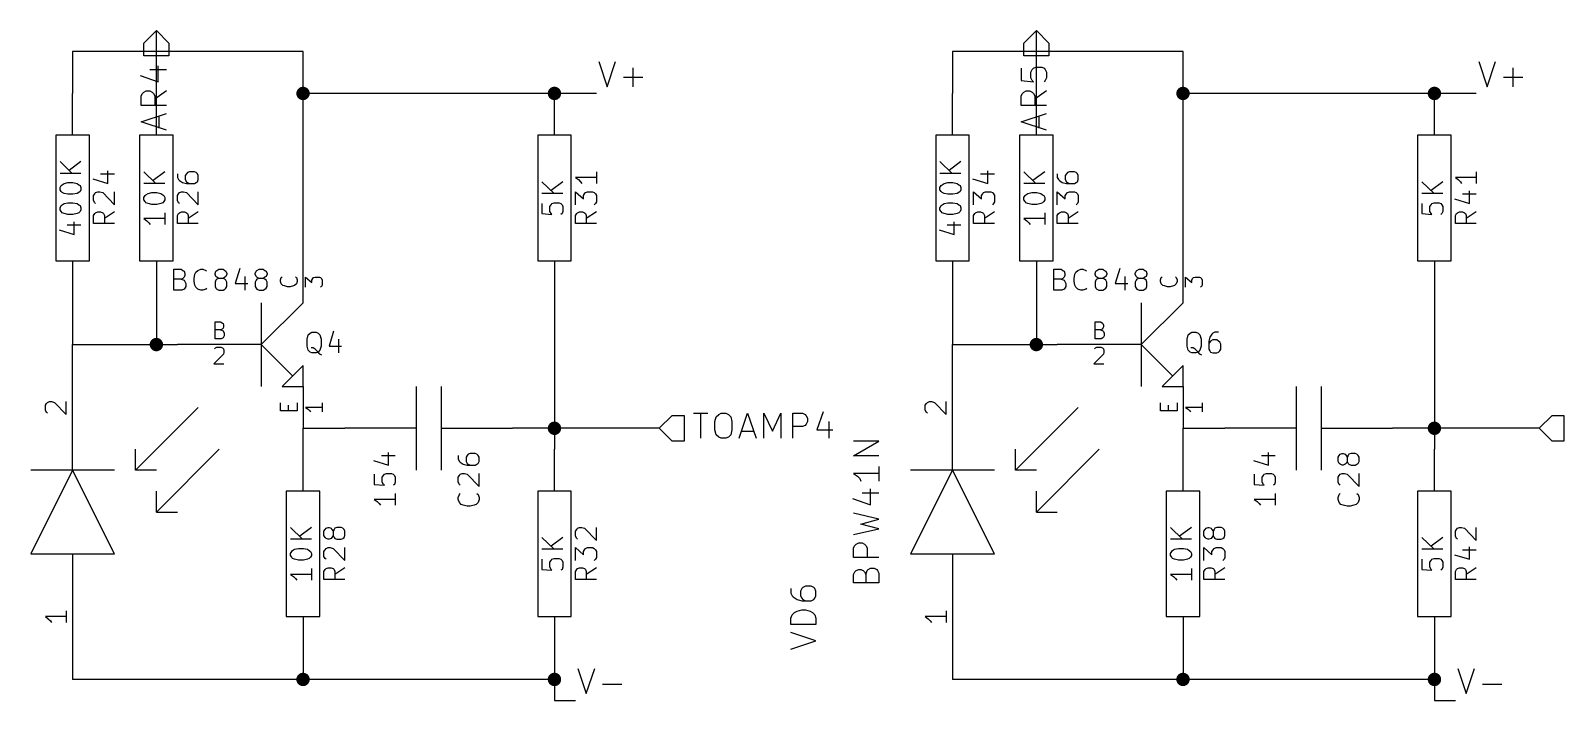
# Model space of a CAD drawing. Extents: x 4000 to 113000, y 4000 to 78670.
# Drawn here: x 29500 to 66100, y 37670 to 53670 of the extents above; entities that cross this region are included whole.
import ezdxf

# ---------------------------------------------------------------- set-up
doc = ezdxf.new("R2010")
doc.units = 0
doc.layers.add('BLACK', color=1, linetype='CONTINUOUS')

msp = doc.modelspace()

# ---------------------------------------------------------------- linework, layer by layer
at = {"layer": 'BLACK'}
for p, q in [((32200, 53370), (32500, 53670)), ((32500, 52170), (32500, 53670)), ((32500, 53670), (32800, 53370)), ((53200, 53370), (53500, 53670)), ((53500, 52170), (53500, 53670)), ((53500, 53670), (53800, 53370)), ((36000, 53170), (30500, 53170)), ((30500, 53170), (30500, 52170)), ((32200, 53070), (32200, 53370)), ((32800, 53070), (32200, 53070)), ((32800, 53370), (32800, 53070)), ((36000, 48170), (36000, 53170)), ((57000, 53170), (51500, 53170)), ((51500, 53170), (51500, 52170)), ((53200, 53070), (53200, 53370)), ((53800, 53070), (53200, 53070)), ((53800, 53370), (53800, 53070)), ((57000, 48170), (57000, 53170)), ((32340, 52740), (32740, 52740)), ((32540, 52450), (32540, 52830)), ((43060, 52930), (43260, 52330)), ((43260, 52330), (43460, 52930)), ((43880, 52330), (43880, 52780)), ((53140, 52770), (53140, 52480)), ((53370, 52680), (53400, 52740)), ((53400, 52740), (53430, 52770)), ((53430, 52770), (53490, 52800)), ((53490, 52800), (53630, 52800)), ((53630, 52800), (53690, 52770)), ((53690, 52770), (53710, 52740)), ((53710, 52740), (53740, 52680)), ((64060, 52930), (64260, 52330)), ((64260, 52330), (64460, 52930)), ((64880, 52330), (64880, 52780)), ((32110, 52600), (32540, 52450)), ((43650, 52560), (44110, 52560)), ((53140, 52480), (53430, 52450)), ((53370, 52540), (53370, 52680)), ((53400, 52480), (53370, 52540)), ((53430, 52450), (53400, 52480)), ((53710, 52480), (53690, 52450)), ((53740, 52540), (53710, 52480)), ((53740, 52680), (53740, 52540)), ((64650, 52560), (65110, 52560)), ((30500, 51170), (30500, 52170)), ((32140, 52110), (32170, 52170)), ((32140, 51880), (32140, 52110)), ((32170, 52170), (32200, 52200)), ((32200, 52200), (32260, 52230)), ((32260, 52230), (32340, 52230)), ((32340, 52230), (32400, 52200)), ((32400, 52200), (32430, 52170)), ((32430, 52170), (32460, 52110)), ((32740, 52230), (32460, 52030)), ((32460, 52110), (32460, 51880)), ((32500, 51170), (32500, 52170)), ((43000, 52170), (36000, 52170)), ((42000, 51170), (42000, 52170)), ((51500, 51170), (51500, 52170)), ((53140, 52110), (53170, 52170)), ((53140, 51880), (53140, 52110)), ((53170, 52170), (53200, 52200)), ((53200, 52200), (53260, 52230)), ((53260, 52230), (53340, 52230)), ((53340, 52230), (53400, 52200)), ((53400, 52200), (53430, 52170)), ((53430, 52170), (53460, 52110)), ((53740, 52230), (53460, 52030)), ((53460, 52110), (53460, 51880)), ((53500, 51170), (53500, 52170)), ((64000, 52170), (57000, 52170)), ((63000, 51170), (63000, 52170)), ((32740, 51880), (32140, 51880)), ((32140, 51490), (32740, 51690)), ((32570, 51340), (32570, 51630)), ((53740, 51880), (53140, 51880)), ((53140, 51490), (53740, 51690)), ((53570, 51340), (53570, 51630)), ((32740, 51290), (32140, 51490)), ((53740, 51290), (53140, 51490)), ((30100, 51170), (30100, 48170)), ((30900, 51170), (30100, 51170)), ((30900, 48170), (30900, 51170)), ((32100, 51170), (32100, 48170)), ((32900, 51170), (32100, 51170)), ((32900, 48170), (32900, 51170)), ((41600, 51170), (41600, 48170)), ((42400, 51170), (41600, 51170)), ((42400, 48170), (42400, 51170)), ((51100, 51170), (51100, 48170)), ((51900, 51170), (51100, 51170)), ((51900, 48170), (51900, 51170)), ((53100, 51170), (53100, 48170)), ((53900, 51170), (53100, 51170)), ((53900, 48170), (53900, 51170)), ((62600, 51170), (62600, 48170)), ((63400, 51170), (62600, 51170)), ((63400, 48170), (63400, 51170)), ((30200, 50540), (30490, 50260)), ((30700, 50540), (30420, 50330)), ((51200, 50540), (51490, 50260)), ((51700, 50540), (51420, 50330)), ((30700, 50260), (30200, 50260)), ((31170, 50250), (31500, 50250)), ((31340, 50020), (31340, 50320)), ((32200, 50300), (32490, 50020)), ((32700, 50300), (32420, 50090)), ((33000, 50250), (33000, 50160)), ((33000, 50160), (33030, 50110)), ((33220, 50250), (33190, 50210)), ((33190, 50210), (33190, 50110)), ((33240, 50280), (33220, 50250)), ((33290, 50300), (33240, 50280)), ((33410, 50300), (33290, 50300)), ((33450, 50280), (33410, 50300)), ((33480, 50250), (33450, 50280)), ((33500, 50210), (33480, 50250)), ((33500, 50110), (33500, 50210)), ((43000, 50160), (42500, 50160)), ((42500, 50160), (42570, 50110)), ((43000, 50300), (43000, 50020)), ((51700, 50260), (51200, 50260)), ((52170, 50250), (52500, 50250)), ((52340, 50020), (52340, 50320)), ((53200, 50300), (53490, 50020)), ((53700, 50300), (53420, 50090)), ((54000, 50250), (54000, 50160)), ((54000, 50160), (54030, 50110)), ((54220, 50250), (54190, 50210)), ((54190, 50210), (54190, 50110)), ((54240, 50280), (54220, 50250)), ((54290, 50300), (54240, 50280)), ((54410, 50300), (54290, 50300)), ((54450, 50280), (54410, 50300)), ((54480, 50250), (54450, 50280)), ((54500, 50210), (54480, 50250)), ((54500, 50110), (54500, 50210)), ((64000, 50160), (63500, 50160)), ((63500, 50160), (63570, 50110)), ((64000, 50300), (64000, 50020)), ((30200, 49920), (30230, 49970)), ((30200, 49870), (30200, 49920)), ((30230, 49830), (30200, 49870)), ((30230, 49970), (30250, 49990)), ((30250, 49800), (30230, 49830)), ((30250, 49990), (30300, 50020)), ((30300, 49780), (30250, 49800)), ((30300, 50020), (30390, 50040)), ((30390, 49760), (30300, 49780)), ((30390, 50040), (30510, 50040)), ((30510, 50040), (30610, 50020)), ((30610, 49780), (30510, 49760)), ((30610, 50020), (30650, 49990)), ((30650, 49800), (30610, 49780)), ((30650, 49990), (30680, 49970)), ((30680, 49830), (30650, 49800)), ((30680, 49970), (30700, 49920)), ((30700, 49870), (30680, 49830)), ((30700, 49920), (30700, 49870)), ((30980, 50130), (31340, 50020)), ((31030, 49770), (31050, 49800)), ((31050, 49800), (31100, 49820)), ((31100, 49820), (31150, 49820)), ((31150, 49820), (31220, 49800)), ((31220, 49800), (31500, 49510)), ((31500, 49510), (31500, 49820)), ((32700, 50020), (32200, 50020)), ((32250, 49750), (32300, 49780)), ((32300, 49780), (32390, 49800)), ((32390, 49800), (32510, 49800)), ((32510, 49800), (32610, 49780)), ((32610, 49780), (32650, 49750)), ((33030, 50110), (33050, 50090)), ((33030, 49770), (33050, 49800)), ((33050, 50090), (33120, 50040)), ((33050, 49800), (33100, 49820)), ((33100, 49820), (33150, 49820)), ((33120, 50040), (33220, 50020)), ((33150, 49820), (33220, 49800)), ((33190, 50110), (33220, 50060)), ((33220, 50060), (33240, 50040)), ((33220, 50020), (33410, 50020)), ((33220, 49800), (33500, 49510)), ((33240, 50040), (33290, 50020)), ((33410, 50020), (33450, 50040)), ((33450, 50040), (33480, 50060)), ((33480, 50060), (33500, 50110)), ((33500, 49510), (33500, 49820)), ((41700, 50060), (41990, 49780)), ((42200, 49780), (41700, 49780)), ((42200, 50060), (41920, 49850)), ((42500, 49510), (42500, 49820)), ((42500, 49820), (42690, 49650)), ((42570, 50110), (42620, 50060)), ((42620, 50060), (42650, 50020)), ((42720, 49770), (42740, 49800)), ((42740, 49800), (42790, 49820)), ((42790, 49820), (42910, 49820)), ((42910, 49820), (42950, 49800)), ((42950, 49800), (42980, 49770)), ((51200, 49920), (51230, 49970)), ((51200, 49870), (51200, 49920)), ((51230, 49830), (51200, 49870)), ((51230, 49970), (51250, 49990)), ((51250, 49800), (51230, 49830)), ((51250, 49990), (51300, 50020)), ((51300, 49780), (51250, 49800)), ((51300, 50020), (51390, 50040)), ((51390, 49760), (51300, 49780)), ((51390, 50040), (51510, 50040)), ((51510, 50040), (51610, 50020)), ((51610, 49780), (51510, 49760)), ((51610, 50020), (51650, 49990)), ((51650, 49800), (51610, 49780)), ((51650, 49990), (51680, 49970)), ((51680, 49830), (51650, 49800)), ((51680, 49970), (51700, 49920)), ((51700, 49870), (51680, 49830)), ((51700, 49920), (51700, 49870)), ((51980, 50130), (52340, 50020)), ((52000, 49510), (52000, 49820)), ((52000, 49820), (52190, 49650)), ((52220, 49770), (52240, 49800)), ((52240, 49800), (52290, 49820)), ((52290, 49820), (52410, 49820)), ((52410, 49820), (52450, 49800)), ((52450, 49800), (52480, 49770)), ((53700, 50020), (53200, 50020)), ((53250, 49750), (53300, 49780)), ((53300, 49780), (53390, 49800)), ((53390, 49800), (53510, 49800)), ((53510, 49800), (53610, 49780)), ((53610, 49780), (53650, 49750)), ((54000, 49510), (54000, 49820)), ((54000, 49820), (54190, 49650)), ((54030, 50110), (54050, 50090)), ((54050, 50090), (54120, 50040)), ((54120, 50040), (54220, 50020)), ((54190, 50110), (54220, 50060)), ((54220, 50060), (54240, 50040)), ((54220, 50020), (54410, 50020)), ((54220, 49770), (54240, 49800)), ((54240, 50040), (54290, 50020)), ((54240, 49800), (54290, 49820)), ((54290, 49820), (54410, 49820)), ((54410, 50020), (54450, 50040)), ((54410, 49820), (54450, 49800)), ((54450, 50040), (54480, 50060)), ((54450, 49800), (54480, 49770)), ((54480, 50060), (54500, 50110)), ((62700, 50060), (62990, 49780)), ((63200, 49780), (62700, 49780)), ((63200, 50060), (62920, 49850)), ((63570, 50110), (63620, 50060)), ((63620, 50060), (63650, 50020)), ((63840, 49540), (63840, 49840)), ((30200, 49440), (30230, 49490)), ((30200, 49390), (30200, 49440)), ((30230, 49490), (30250, 49510)), ((30250, 49510), (30300, 49540)), ((30300, 49540), (30390, 49560)), ((30510, 49760), (30390, 49760)), ((30390, 49560), (30510, 49560)), ((30510, 49560), (30610, 49540)), ((30610, 49540), (30650, 49510)), ((30650, 49510), (30680, 49490)), ((30680, 49490), (30700, 49440)), ((30700, 49440), (30700, 49390)), ((31000, 49730), (31030, 49770)), ((31000, 49610), (31000, 49730)), ((31030, 49560), (31000, 49610)), ((31050, 49540), (31030, 49560)), ((32200, 49680), (32230, 49730)), ((32200, 49630), (32200, 49680)), ((32230, 49590), (32200, 49630)), ((32230, 49730), (32250, 49750)), ((32250, 49560), (32230, 49590)), ((32300, 49540), (32250, 49560)), ((32390, 49520), (32300, 49540)), ((32510, 49520), (32390, 49520)), ((32610, 49540), (32510, 49520)), ((32650, 49560), (32610, 49540)), ((32650, 49750), (32680, 49730)), ((32680, 49590), (32650, 49560)), ((32680, 49730), (32700, 49680)), ((32700, 49630), (32680, 49590)), ((32700, 49680), (32700, 49630)), ((33000, 49730), (33030, 49770)), ((33000, 49610), (33000, 49730)), ((33030, 49560), (33000, 49610)), ((33050, 49540), (33030, 49560)), ((41700, 49540), (41700, 49300)), ((41890, 49470), (41920, 49510)), ((41890, 49350), (41890, 49470)), ((41920, 49510), (41940, 49540)), ((41940, 49540), (41990, 49560)), ((41990, 49560), (42110, 49560)), ((42110, 49560), (42150, 49540)), ((42150, 49540), (42180, 49510)), ((42180, 49510), (42200, 49470)), ((42200, 49470), (42200, 49350)), ((42690, 49730), (42720, 49770)), ((42690, 49650), (42690, 49730)), ((42980, 49540), (42950, 49510)), ((42980, 49770), (43000, 49730)), ((43000, 49580), (42980, 49540)), ((43000, 49730), (43000, 49580)), ((51200, 49440), (51230, 49490)), ((51200, 49390), (51200, 49440)), ((51230, 49490), (51250, 49510)), ((51250, 49510), (51300, 49540)), ((51300, 49540), (51390, 49560)), ((51510, 49760), (51390, 49760)), ((51390, 49560), (51510, 49560)), ((51510, 49560), (51610, 49540)), ((51610, 49540), (51650, 49510)), ((51650, 49510), (51680, 49490)), ((51680, 49490), (51700, 49440)), ((51700, 49440), (51700, 49390)), ((52190, 49730), (52220, 49770)), ((52190, 49650), (52190, 49730)), ((52480, 49540), (52450, 49510)), ((52480, 49770), (52500, 49730)), ((52500, 49580), (52480, 49540)), ((52500, 49730), (52500, 49580)), ((53200, 49680), (53230, 49730)), ((53200, 49630), (53200, 49680)), ((53230, 49590), (53200, 49630)), ((53230, 49730), (53250, 49750)), ((53250, 49560), (53230, 49590)), ((53300, 49540), (53250, 49560)), ((53390, 49520), (53300, 49540)), ((53510, 49520), (53390, 49520)), ((53610, 49540), (53510, 49520)), ((53650, 49560), (53610, 49540)), ((53650, 49750), (53680, 49730)), ((53680, 49590), (53650, 49560)), ((53680, 49730), (53700, 49680)), ((53700, 49630), (53680, 49590)), ((53700, 49680), (53700, 49630)), ((54190, 49730), (54220, 49770)), ((54190, 49650), (54190, 49730)), ((54480, 49540), (54450, 49510)), ((54480, 49770), (54500, 49730)), ((54500, 49580), (54480, 49540)), ((54500, 49730), (54500, 49580)), ((62700, 49540), (62700, 49300)), ((62890, 49470), (62920, 49510)), ((62890, 49350), (62890, 49470)), ((62920, 49510), (62940, 49540)), ((62940, 49540), (62990, 49560)), ((62990, 49560), (63110, 49560)), ((63110, 49560), (63150, 49540)), ((63150, 49540), (63180, 49510)), ((63180, 49510), (63200, 49470)), ((63200, 49470), (63200, 49350)), ((63480, 49650), (63840, 49540)), ((63670, 49770), (64000, 49770)), ((30230, 49350), (30200, 49390)), ((30250, 49320), (30230, 49350)), ((30300, 49300), (30250, 49320)), ((30390, 49280), (30300, 49300)), ((30510, 49280), (30390, 49280)), ((30610, 49300), (30510, 49280)), ((30540, 48800), (30540, 49100)), ((30650, 49320), (30610, 49300)), ((30680, 49350), (30650, 49320)), ((30700, 49390), (30680, 49350)), ((31000, 49250), (31030, 49300)), ((31000, 49060), (31000, 49250)), ((31500, 49060), (31000, 49060)), ((31030, 49300), (31050, 49320)), ((31050, 49320), (31100, 49340)), ((31100, 49340), (31170, 49340)), ((31170, 49340), (31220, 49320)), ((31220, 49320), (31240, 49300)), ((31240, 49300), (31260, 49250)), ((31500, 49340), (31260, 49180)), ((31260, 49250), (31260, 49060)), ((32700, 49180), (32200, 49180)), ((32200, 49180), (32270, 49130)), ((32270, 49130), (32320, 49080)), ((32320, 49080), (32350, 49040)), ((32700, 49320), (32700, 49040)), ((33000, 49250), (33030, 49300)), ((33000, 49060), (33000, 49250)), ((33500, 49060), (33000, 49060)), ((33030, 49300), (33050, 49320)), ((33050, 49320), (33100, 49340)), ((33100, 49340), (33170, 49340)), ((33170, 49340), (33220, 49320)), ((33220, 49320), (33240, 49300)), ((33240, 49300), (33260, 49250)), ((33500, 49340), (33260, 49180)), ((33260, 49250), (33260, 49060)), ((41700, 49300), (41940, 49280)), ((41920, 49300), (41890, 49350)), ((41940, 49280), (41920, 49300)), ((42180, 49300), (42150, 49280)), ((42200, 49350), (42180, 49300)), ((42500, 49250), (42530, 49300)), ((42500, 49060), (42500, 49250)), ((43000, 49060), (42500, 49060)), ((42530, 49300), (42550, 49320)), ((42550, 49320), (42600, 49340)), ((42600, 49340), (42670, 49340)), ((42670, 49340), (42720, 49320)), ((42720, 49320), (42740, 49300)), ((42740, 49300), (42760, 49250)), ((43000, 49340), (42760, 49180)), ((42760, 49250), (42760, 49060)), ((51230, 49350), (51200, 49390)), ((51250, 49320), (51230, 49350)), ((51300, 49300), (51250, 49320)), ((51390, 49280), (51300, 49300)), ((51510, 49280), (51390, 49280)), ((51610, 49300), (51510, 49280)), ((51540, 48800), (51540, 49100)), ((51650, 49320), (51610, 49300)), ((51680, 49350), (51650, 49320)), ((51700, 49390), (51680, 49350)), ((52000, 49250), (52030, 49300)), ((52000, 49060), (52000, 49250)), ((52500, 49060), (52000, 49060)), ((52030, 49300), (52050, 49320)), ((52050, 49320), (52100, 49340)), ((52100, 49340), (52170, 49340)), ((52170, 49340), (52220, 49320)), ((52220, 49320), (52240, 49300)), ((52240, 49300), (52260, 49250)), ((52500, 49340), (52260, 49180)), ((52260, 49250), (52260, 49060)), ((53700, 49180), (53200, 49180)), ((53200, 49180), (53270, 49130)), ((53270, 49130), (53320, 49080)), ((53320, 49080), (53350, 49040)), ((53700, 49320), (53700, 49040)), ((54000, 49250), (54030, 49300)), ((54000, 49060), (54000, 49250)), ((54500, 49060), (54000, 49060)), ((54030, 49300), (54050, 49320)), ((54050, 49320), (54100, 49340)), ((54100, 49340), (54170, 49340)), ((54170, 49340), (54220, 49320)), ((54220, 49320), (54240, 49300)), ((54240, 49300), (54260, 49250)), ((54500, 49340), (54260, 49180)), ((54260, 49250), (54260, 49060)), ((62700, 49300), (62940, 49280)), ((62920, 49300), (62890, 49350)), ((62940, 49280), (62920, 49300)), ((63180, 49300), (63150, 49280)), ((63200, 49350), (63180, 49300)), ((63500, 49250), (63530, 49300)), ((63500, 49060), (63500, 49250)), ((64000, 49060), (63500, 49060)), ((63530, 49300), (63550, 49320)), ((63550, 49320), (63600, 49340)), ((63600, 49340), (63670, 49340)), ((63670, 49340), (63720, 49320)), ((63720, 49320), (63740, 49300)), ((63740, 49300), (63760, 49250)), ((64000, 49340), (63760, 49180)), ((63760, 49250), (63760, 49060)), ((30180, 48910), (30540, 48800)), ((30370, 49030), (30700, 49030)), ((51180, 48910), (51540, 48800)), ((51370, 49030), (51700, 49030)), ((30100, 48170), (30900, 48170)), ((30500, 48170), (30500, 47170)), ((32100, 48170), (32900, 48170)), ((32500, 48170), (32500, 47170)), ((32920, 47470), (32920, 47970)), ((32920, 47970), (33090, 47970)), ((33090, 47970), (33130, 47940)), ((33490, 47940), (33560, 47970)), ((33560, 47970), (33610, 47970)), ((33610, 47970), (33680, 47940)), ((33940, 47940), (33990, 47970)), ((33990, 47970), (34090, 47970)), ((34090, 47970), (34130, 47940)), ((34490, 47990), (34380, 47630)), ((34900, 47940), (34950, 47970)), ((34950, 47970), (35050, 47970)), ((35050, 47970), (35090, 47940)), ((36000, 47170), (36000, 48170)), ((41600, 48170), (42400, 48170)), ((42000, 48170), (42000, 47170)), ((51100, 48170), (51900, 48170)), ((51500, 48170), (51500, 47170)), ((53100, 48170), (53900, 48170)), ((53500, 48170), (53500, 47170)), ((53920, 47470), (53920, 47970)), ((53920, 47970), (54090, 47970)), ((54090, 47970), (54130, 47940)), ((54490, 47940), (54560, 47970)), ((54560, 47970), (54610, 47970)), ((54610, 47970), (54680, 47940)), ((54940, 47940), (54990, 47970)), ((54990, 47970), (55090, 47970)), ((55090, 47970), (55130, 47940)), ((55490, 47990), (55380, 47630)), ((55900, 47940), (55950, 47970)), ((55950, 47970), (56050, 47970)), ((56050, 47970), (56090, 47940)), ((57000, 47170), (57000, 48170)), ((62600, 48170), (63400, 48170)), ((63000, 48170), (63000, 47170)), ((33090, 47730), (32920, 47730)), ((33130, 47750), (33090, 47730)), ((33090, 47730), (33160, 47710)), ((33130, 47940), (33160, 47920)), ((33160, 47780), (33130, 47750)), ((33160, 47920), (33180, 47870)), ((33180, 47820), (33160, 47780)), ((33160, 47710), (33180, 47680)), ((33180, 47870), (33180, 47820)), ((33180, 47680), (33200, 47630)), ((33200, 47630), (33200, 47560)), ((33400, 47750), (33420, 47850)), ((33400, 47680), (33400, 47750)), ((33420, 47590), (33400, 47680)), ((33420, 47850), (33440, 47900)), ((33440, 47540), (33420, 47590)), ((33440, 47900), (33490, 47940)), ((33680, 47940), (33700, 47920)), ((33900, 47870), (33920, 47920)), ((33900, 47850), (33900, 47870)), ((33920, 47800), (33900, 47850)), ((33920, 47710), (33900, 47660)), ((33900, 47660), (33900, 47560)), ((33920, 47920), (33940, 47940)), ((33940, 47780), (33920, 47800)), ((33940, 47730), (33920, 47710)), ((33990, 47750), (33940, 47780)), ((33990, 47750), (33940, 47730)), ((34090, 47750), (33990, 47750)), ((34130, 47780), (34090, 47750)), ((34130, 47730), (34090, 47750)), ((34130, 47940), (34160, 47920)), ((34160, 47800), (34130, 47780)), ((34160, 47710), (34130, 47730)), ((34160, 47920), (34180, 47870)), ((34180, 47850), (34160, 47800)), ((34180, 47660), (34160, 47710)), ((34180, 47870), (34180, 47850)), ((34180, 47560), (34180, 47660)), ((34380, 47630), (34680, 47630)), ((34610, 47800), (34610, 47470)), ((34860, 47870), (34880, 47920)), ((34860, 47850), (34860, 47870)), ((34880, 47800), (34860, 47850)), ((34880, 47710), (34860, 47660)), ((34860, 47660), (34860, 47560)), ((34880, 47920), (34900, 47940)), ((34900, 47780), (34880, 47800)), ((34900, 47730), (34880, 47710)), ((34950, 47750), (34900, 47780)), ((34950, 47750), (34900, 47730)), ((35050, 47750), (34950, 47750)), ((35090, 47780), (35050, 47750)), ((35090, 47730), (35050, 47750)), ((35090, 47940), (35120, 47920)), ((35120, 47800), (35090, 47780)), ((35120, 47710), (35090, 47730)), ((35120, 47920), (35140, 47870)), ((35140, 47850), (35120, 47800)), ((35140, 47660), (35120, 47710)), ((35140, 47870), (35140, 47850)), ((35140, 47560), (35140, 47660)), ((35460, 47720), (35480, 47770)), ((35460, 47680), (35460, 47720)), ((35480, 47620), (35460, 47680)), ((35480, 47770), (35500, 47790)), ((35520, 47580), (35480, 47620)), ((35560, 47570), (35520, 47580)), ((35800, 47580), (35770, 47570)), ((35840, 47620), (35800, 47580)), ((35820, 47790), (35840, 47770)), ((35840, 47770), (35860, 47720)), ((35860, 47680), (35840, 47620)), ((35860, 47720), (35860, 47680)), ((36060, 47540), (36060, 47780)), ((36060, 47780), (36210, 47650)), ((36210, 47710), (36230, 47750)), ((36210, 47650), (36210, 47710)), ((36230, 47750), (36250, 47770)), ((36250, 47770), (36290, 47780)), ((36290, 47780), (36390, 47780)), ((36390, 47780), (36420, 47770)), ((36420, 47770), (36440, 47750)), ((36440, 47750), (36460, 47710)), ((36460, 47590), (36440, 47560)), ((36460, 47710), (36460, 47590)), ((54090, 47730), (53920, 47730)), ((54130, 47750), (54090, 47730)), ((54090, 47730), (54160, 47710)), ((54130, 47940), (54160, 47920)), ((54160, 47780), (54130, 47750)), ((54160, 47920), (54180, 47870)), ((54180, 47820), (54160, 47780)), ((54160, 47710), (54180, 47680)), ((54180, 47870), (54180, 47820)), ((54180, 47680), (54200, 47630)), ((54200, 47630), (54200, 47560)), ((54400, 47750), (54420, 47850)), ((54400, 47680), (54400, 47750)), ((54420, 47590), (54400, 47680)), ((54420, 47850), (54440, 47900)), ((54440, 47540), (54420, 47590)), ((54440, 47900), (54490, 47940)), ((54680, 47940), (54700, 47920)), ((54900, 47870), (54920, 47920)), ((54900, 47850), (54900, 47870)), ((54920, 47800), (54900, 47850)), ((54920, 47710), (54900, 47660)), ((54900, 47660), (54900, 47560)), ((54920, 47920), (54940, 47940)), ((54940, 47780), (54920, 47800)), ((54940, 47730), (54920, 47710)), ((54990, 47750), (54940, 47780)), ((54990, 47750), (54940, 47730)), ((55090, 47750), (54990, 47750)), ((55130, 47780), (55090, 47750)), ((55130, 47730), (55090, 47750)), ((55130, 47940), (55160, 47920)), ((55160, 47800), (55130, 47780)), ((55160, 47710), (55130, 47730)), ((55160, 47920), (55180, 47870)), ((55180, 47850), (55160, 47800)), ((55180, 47660), (55160, 47710)), ((55180, 47870), (55180, 47850)), ((55180, 47560), (55180, 47660)), ((55380, 47630), (55680, 47630)), ((55610, 47800), (55610, 47470)), ((55860, 47870), (55880, 47920)), ((55860, 47850), (55860, 47870)), ((55880, 47800), (55860, 47850)), ((55880, 47710), (55860, 47660)), ((55860, 47660), (55860, 47560)), ((55880, 47920), (55900, 47940)), ((55900, 47780), (55880, 47800)), ((55900, 47730), (55880, 47710)), ((55950, 47750), (55900, 47780)), ((55950, 47750), (55900, 47730)), ((56050, 47750), (55950, 47750)), ((56090, 47780), (56050, 47750)), ((56090, 47730), (56050, 47750)), ((56090, 47940), (56120, 47920)), ((56120, 47800), (56090, 47780)), ((56120, 47710), (56090, 47730)), ((56120, 47920), (56140, 47870)), ((56140, 47850), (56120, 47800)), ((56140, 47660), (56120, 47710)), ((56140, 47870), (56140, 47850)), ((56140, 47560), (56140, 47660)), ((56460, 47720), (56480, 47770)), ((56460, 47680), (56460, 47720)), ((56480, 47620), (56460, 47680)), ((56480, 47770), (56500, 47790)), ((56520, 47580), (56480, 47620)), ((56560, 47570), (56520, 47580)), ((56800, 47580), (56770, 47570)), ((56840, 47620), (56800, 47580)), ((56820, 47790), (56840, 47770)), ((56840, 47770), (56860, 47720)), ((56860, 47680), (56840, 47620)), ((56860, 47720), (56860, 47680)), ((57060, 47540), (57060, 47780)), ((57060, 47780), (57210, 47650)), ((57210, 47710), (57230, 47750)), ((57210, 47650), (57210, 47710)), ((57230, 47750), (57250, 47770)), ((57250, 47770), (57290, 47780)), ((57290, 47780), (57390, 47780)), ((57390, 47780), (57420, 47770)), ((57420, 47770), (57440, 47750)), ((57440, 47750), (57460, 47710)), ((57460, 47590), (57440, 47560)), ((57460, 47710), (57460, 47590)), ((33110, 47470), (32920, 47470)), ((33160, 47490), (33110, 47470)), ((33180, 47520), (33160, 47490)), ((33200, 47560), (33180, 47520)), ((33490, 47490), (33440, 47540)), ((33560, 47470), (33490, 47490)), ((33610, 47470), (33560, 47470)), ((33680, 47490), (33610, 47470)), ((33700, 47520), (33680, 47490)), ((33900, 47560), (33920, 47520)), ((33920, 47520), (33940, 47490)), ((33940, 47490), (33990, 47470)), ((33990, 47470), (34090, 47470)), ((34090, 47470), (34130, 47490)), ((34130, 47490), (34160, 47520)), ((34160, 47520), (34180, 47560)), ((34860, 47560), (34880, 47520)), ((34880, 47520), (34900, 47490)), ((34900, 47490), (34950, 47470)), ((34950, 47470), (35050, 47470)), ((35050, 47470), (35090, 47490)), ((35090, 47490), (35120, 47520)), ((35120, 47520), (35140, 47560)), ((35630, 47550), (35560, 47570)), ((35690, 47550), (35630, 47550)), ((35770, 47570), (35690, 47550)), ((36440, 47560), (36420, 47540)), ((54110, 47470), (53920, 47470)), ((54160, 47490), (54110, 47470)), ((54180, 47520), (54160, 47490)), ((54200, 47560), (54180, 47520)), ((54490, 47490), (54440, 47540)), ((54560, 47470), (54490, 47490)), ((54610, 47470), (54560, 47470)), ((54680, 47490), (54610, 47470)), ((54700, 47520), (54680, 47490)), ((54900, 47560), (54920, 47520)), ((54920, 47520), (54940, 47490)), ((54940, 47490), (54990, 47470)), ((54990, 47470), (55090, 47470)), ((55090, 47470), (55130, 47490)), ((55130, 47490), (55160, 47520)), ((55160, 47520), (55180, 47560)), ((55860, 47560), (55880, 47520)), ((55880, 47520), (55900, 47490)), ((55900, 47490), (55950, 47470)), ((55950, 47470), (56050, 47470)), ((56050, 47470), (56090, 47490)), ((56090, 47490), (56120, 47520)), ((56120, 47520), (56140, 47560)), ((56630, 47550), (56560, 47570)), ((56690, 47550), (56630, 47550)), ((56770, 47570), (56690, 47550)), ((57440, 47560), (57420, 47540)), ((30500, 47170), (30500, 46170)), ((32500, 47170), (32500, 46170)), ((35000, 46170), (36000, 47170)), ((35000, 47170), (35000, 45170)), ((42000, 47170), (42000, 43670)), ((51500, 47170), (51500, 46170)), ((53500, 47170), (53500, 46170)), ((56000, 46170), (57000, 47170)), ((56000, 47170), (56000, 45170)), ((63000, 47170), (63000, 43670)), ((33900, 46310), (33900, 46710)), ((33900, 46710), (34030, 46710)), ((34030, 46520), (33900, 46520)), ((34030, 46710), (34070, 46690)), ((34070, 46540), (34030, 46520)), ((34030, 46520), (34090, 46500)), ((34070, 46690), (34090, 46670)), ((34090, 46560), (34070, 46540)), ((34090, 46670), (34100, 46630)), ((34100, 46590), (34090, 46560)), ((34090, 46500), (34100, 46480)), ((34100, 46630), (34100, 46590)), ((36730, 46490), (36620, 46130)), ((54900, 46310), (54900, 46710)), ((54900, 46710), (55030, 46710)), ((55030, 46520), (54900, 46520)), ((55030, 46710), (55070, 46690)), ((55070, 46540), (55030, 46520)), ((55030, 46520), (55090, 46500)), ((55070, 46690), (55090, 46670)), ((55090, 46560), (55070, 46540)), ((55090, 46670), (55100, 46630)), ((55100, 46590), (55090, 46560)), ((55090, 46500), (55100, 46480)), ((55100, 46630), (55100, 46590)), ((30500, 46170), (33000, 46170)), ((30500, 43170), (30500, 46170)), ((35000, 46170), (33000, 46170)), ((34050, 46310), (33900, 46310)), ((34090, 46330), (34050, 46310)), ((34100, 46350), (34090, 46330)), ((34100, 46480), (34120, 46440)), ((34120, 46380), (34100, 46350)), ((34120, 46440), (34120, 46380)), ((35000, 46170), (35750, 45420)), ((36100, 46300), (36120, 46400)), ((36100, 46130), (36100, 46300)), ((36120, 46040), (36100, 46130)), ((36120, 46400), (36170, 46440)), ((36170, 46440), (36210, 46470)), ((36210, 46470), (36310, 46470)), ((36310, 46470), (36360, 46440)), ((36360, 46440), (36400, 46400)), ((36400, 46400), (36430, 46300)), ((36430, 46130), (36400, 46040)), ((36430, 46300), (36430, 46130)), ((36620, 46130), (36920, 46130)), ((36850, 46300), (36850, 45970)), ((51500, 46170), (54000, 46170)), ((51500, 43170), (51500, 46170)), ((56000, 46170), (54000, 46170)), ((55050, 46310), (54900, 46310)), ((55090, 46330), (55050, 46310)), ((55100, 46350), (55090, 46330)), ((55100, 46480), (55120, 46440)), ((55120, 46380), (55100, 46350)), ((55120, 46440), (55120, 46380)), ((56000, 46170), (56750, 45420)), ((57100, 46300), (57120, 46400)), ((57100, 46130), (57100, 46300)), ((57120, 46040), (57100, 46130)), ((57120, 46400), (57170, 46440)), ((57170, 46440), (57210, 46470)), ((57210, 46470), (57310, 46470)), ((57310, 46470), (57360, 46440)), ((57360, 46440), (57400, 46400)), ((57400, 46400), (57430, 46300)), ((57430, 46130), (57400, 46040)), ((57430, 46300), (57430, 46130)), ((57640, 46350), (57620, 46250)), ((57620, 46250), (57620, 46060)), ((57640, 46230), (57620, 46180)), ((57690, 46420), (57640, 46350)), ((57660, 46250), (57640, 46230)), ((57710, 46280), (57660, 46250)), ((57710, 46440), (57690, 46420)), ((57760, 46470), (57710, 46440)), ((57810, 46280), (57710, 46280)), ((57850, 46470), (57760, 46470)), ((57850, 46250), (57810, 46280)), ((57880, 46230), (57850, 46250)), ((57900, 46180), (57880, 46230)), ((57900, 46060), (57900, 46180)), ((34100, 45940), (33870, 45710)), ((33890, 46070), (33910, 46090)), ((33910, 46090), (33940, 46110)), ((33940, 46110), (34040, 46110)), ((34040, 46110), (34080, 46090)), ((34080, 46090), (34100, 46070)), ((34100, 46070), (34110, 46030)), ((34110, 45990), (34100, 45940)), ((34110, 46030), (34110, 45990)), ((36170, 45990), (36120, 46040)), ((36210, 45970), (36170, 45990)), ((36240, 46090), (36190, 46090)), ((36310, 45970), (36210, 45970)), ((36290, 46060), (36240, 46090)), ((36360, 45990), (36290, 46060)), ((36360, 45990), (36310, 45970)), ((36400, 46040), (36360, 45990)), ((36400, 45940), (36360, 45990)), ((36450, 45920), (36400, 45940)), ((55100, 45940), (54870, 45710)), ((54890, 46070), (54910, 46090)), ((54910, 46090), (54940, 46110)), ((54940, 46110), (55040, 46110)), ((55040, 46110), (55080, 46090)), ((55080, 46090), (55100, 46070)), ((55100, 46070), (55110, 46030)), ((55110, 45990), (55100, 45940)), ((55110, 46030), (55110, 45990)), ((57170, 45990), (57120, 46040)), ((57210, 45970), (57170, 45990)), ((57240, 46090), (57190, 46090)), ((57310, 45970), (57210, 45970)), ((57290, 46060), (57240, 46090)), ((57360, 45990), (57290, 46060)), ((57360, 45990), (57310, 45970)), ((57400, 46040), (57360, 45990)), ((57400, 45940), (57360, 45990)), ((57450, 45920), (57400, 45940)), ((57620, 46060), (57640, 46020)), ((57640, 46020), (57660, 45990)), ((57660, 45990), (57710, 45970)), ((57710, 45970), (57810, 45970)), ((57810, 45970), (57850, 45990)), ((57850, 45990), (57880, 46020)), ((57880, 46020), (57900, 46060)), ((33870, 45710), (34110, 45710)), ((36000, 45670), (35500, 45170)), ((36000, 45170), (36000, 45670)), ((54870, 45710), (55110, 45710)), ((57000, 45670), (56500, 45170)), ((57000, 45170), (57000, 45670)), ((35500, 45170), (36000, 45170)), ((36000, 45170), (36000, 44170)), ((38700, 45170), (38700, 43170)), ((39300, 45170), (39300, 43170)), ((56500, 45170), (57000, 45170)), ((57000, 45170), (57000, 44170)), ((59700, 45170), (59700, 43170)), ((60300, 45170), (60300, 43170)), ((29850, 44720), (29880, 44760)), ((29850, 44600), (29850, 44720)), ((29880, 44760), (29900, 44790)), ((29900, 44790), (29950, 44810)), ((29950, 44810), (30000, 44810)), ((30000, 44810), (30070, 44790)), ((30070, 44790), (30350, 44500)), ((30350, 44500), (30350, 44810)), ((33500, 44670), (32000, 43170)), ((35460, 44590), (35460, 44780)), ((35650, 44590), (35650, 44720)), ((35860, 44780), (35860, 44590)), ((36460, 44670), (36060, 44670)), ((36060, 44670), (36120, 44630)), ((36460, 44780), (36460, 44560)), ((50850, 44720), (50880, 44760)), ((50850, 44600), (50850, 44720)), ((50880, 44760), (50900, 44790)), ((50900, 44790), (50950, 44810)), ((50950, 44810), (51000, 44810)), ((51000, 44810), (51070, 44790)), ((51070, 44790), (51350, 44500)), ((51350, 44500), (51350, 44810)), ((54500, 44670), (53000, 43170)), ((56460, 44590), (56460, 44780)), ((56650, 44590), (56650, 44720)), ((56860, 44780), (56860, 44590)), ((57460, 44670), (57060, 44670)), ((57060, 44670), (57120, 44630)), ((57460, 44780), (57460, 44560)), ((29880, 44550), (29850, 44600)), ((29900, 44530), (29880, 44550)), ((35860, 44590), (35460, 44590)), ((36120, 44630), (36160, 44590)), ((36160, 44590), (36180, 44560)), ((44800, 44470), (44500, 44170)), ((45100, 44470), (44800, 44470)), ((45100, 43870), (45100, 44470)), ((45320, 44530), (45660, 44530)), ((45490, 43930), (45490, 44530)), ((45830, 44330), (45860, 44440)), ((45830, 44130), (45830, 44330)), ((45860, 44440), (45920, 44500)), ((45920, 44500), (45980, 44530)), ((45980, 44530), (46090, 44530)), ((46090, 44530), (46150, 44500)), ((46150, 44500), (46210, 44440)), ((46210, 44440), (46230, 44330)), ((46230, 44330), (46230, 44130)), ((46410, 43930), (46610, 44530)), ((46610, 44530), (46810, 43930)), ((47000, 43930), (47000, 44530)), ((47000, 44530), (47200, 44100)), ((47200, 44100), (47400, 44530)), ((47400, 44530), (47400, 43930)), ((47690, 43930), (47690, 44530)), ((47690, 44530), (47920, 44530)), ((47920, 44530), (47980, 44500)), ((47980, 44500), (48010, 44470)), ((48010, 44470), (48040, 44410)), ((48040, 44330), (48010, 44270)), ((48040, 44410), (48040, 44330)), ((48410, 44560), (48260, 44130)), ((48550, 44330), (48550, 43930)), ((50880, 44550), (50850, 44600)), ((50900, 44530), (50880, 44550)), ((56860, 44590), (56460, 44590)), ((57120, 44630), (57160, 44590)), ((57160, 44590), (57180, 44560)), ((65800, 44470), (65500, 44170)), ((66100, 44470), (65800, 44470)), ((66100, 43870), (66100, 44470)), ((36000, 43670), (36000, 44170)), ((36000, 44170), (37000, 44170)), ((38700, 44170), (37000, 44170)), ((39300, 44170), (41000, 44170)), ((44500, 44170), (41000, 44170)), ((44500, 44170), (44800, 43870)), ((45860, 44010), (45830, 44130)), ((45920, 43960), (45860, 44010)), ((45980, 43930), (45920, 43960)), ((46090, 43930), (45980, 43930)), ((46150, 43960), (46090, 43930)), ((46210, 44010), (46150, 43960)), ((46230, 44130), (46210, 44010)), ((46460, 44100), (46750, 44100)), ((47920, 44210), (47690, 44210)), ((47980, 44240), (47920, 44210)), ((48010, 44270), (47980, 44240)), ((48260, 44130), (48640, 44130)), ((57000, 43670), (57000, 44170)), ((57000, 44170), (58000, 44170)), ((59700, 44170), (58000, 44170)), ((60300, 44170), (62000, 44170)), ((65500, 44170), (62000, 44170)), ((65500, 44170), (65800, 43870)), ((32000, 43170), (32000, 43670)), ((34000, 43670), (32500, 42170)), ((36000, 42670), (36000, 43670)), ((38040, 43290), (38040, 43590)), ((39990, 43570), (39940, 43550)), ((40110, 43570), (39990, 43570)), ((40150, 43550), (40110, 43570)), ((42000, 42670), (42000, 43670)), ((44800, 43870), (45100, 43870)), ((49140, 43510), (49740, 43860)), ((49740, 43860), (49140, 43860)), ((53000, 43170), (53000, 43670)), ((55000, 43670), (53500, 42170)), ((57000, 42670), (57000, 43670)), ((59040, 43290), (59040, 43590)), ((60750, 43550), (60800, 43570)), ((60800, 43570), (60820, 43570)), ((60820, 43570), (60870, 43550)), ((61010, 43570), (60960, 43550)), ((61110, 43570), (61010, 43570)), ((61150, 43550), (61110, 43570)), ((63000, 42670), (63000, 43670)), ((65800, 43870), (66100, 43870)), ((37680, 43400), (38040, 43290)), ((37870, 43520), (38200, 43520)), ((39700, 43520), (39700, 43430)), ((39700, 43430), (39730, 43380)), ((39730, 43380), (39750, 43360)), ((39750, 43360), (39820, 43310)), ((39820, 43310), (39920, 43290)), ((39920, 43520), (39890, 43480)), ((39890, 43480), (39890, 43380)), ((39890, 43380), (39920, 43330)), ((39940, 43550), (39920, 43520)), ((39920, 43330), (39940, 43310)), ((39920, 43290), (40110, 43290)), ((39940, 43310), (39990, 43290)), ((40110, 43290), (40150, 43310)), ((40180, 43520), (40150, 43550)), ((40150, 43310), (40180, 43330)), ((40200, 43480), (40180, 43520)), ((40180, 43330), (40200, 43380)), ((40200, 43380), (40200, 43480)), ((49740, 43510), (49140, 43510)), ((49740, 43260), (49740, 42910)), ((58680, 43400), (59040, 43290)), ((58870, 43520), (59200, 43520)), ((60700, 43480), (60730, 43520)), ((60700, 43380), (60700, 43480)), ((60730, 43330), (60700, 43380)), ((60730, 43520), (60750, 43550)), ((60750, 43310), (60730, 43330)), ((60800, 43290), (60750, 43310)), ((60820, 43290), (60800, 43290)), ((60870, 43310), (60820, 43290)), ((60870, 43550), (60890, 43520)), ((60890, 43330), (60870, 43310)), ((60890, 43520), (60920, 43480)), ((60920, 43380), (60890, 43330)), ((60940, 43520), (60920, 43480)), ((60920, 43480), (60920, 43380)), ((60920, 43380), (60940, 43330)), ((60960, 43550), (60940, 43520)), ((60940, 43330), (60960, 43310)), ((60960, 43310), (61010, 43290)), ((61010, 43290), (61110, 43290)), ((61110, 43290), (61150, 43310)), ((61180, 43520), (61150, 43550)), ((61150, 43310), (61180, 43330)), ((61200, 43480), (61180, 43520)), ((61180, 43330), (61200, 43380)), ((61200, 43380), (61200, 43480)), ((31500, 43170), (29500, 43170)), ((30500, 43170), (29500, 41170)), ((31500, 41170), (30500, 43170)), ((32500, 43170), (32000, 43170)), ((37700, 43070), (37700, 42830)), ((37700, 42830), (37940, 42810)), ((37890, 43000), (37920, 43040)), ((37890, 42880), (37890, 43000)), ((37920, 42830), (37890, 42880)), ((37920, 43040), (37940, 43070)), ((37940, 42810), (37920, 42830)), ((37940, 43070), (37990, 43090)), ((37990, 43090), (38110, 43090)), ((38110, 43090), (38150, 43070)), ((38150, 43070), (38180, 43040)), ((38180, 42830), (38150, 42810)), ((38180, 43040), (38200, 43000)), ((38200, 42880), (38180, 42830)), ((38200, 43000), (38200, 42880)), ((39700, 43000), (39730, 43040)), ((39700, 42880), (39700, 43000)), ((39730, 42830), (39700, 42880)), ((39730, 43040), (39750, 43070)), ((39750, 42810), (39730, 42830)), ((39750, 43070), (39800, 43090)), ((39800, 43090), (39850, 43090)), ((39850, 43090), (39920, 43070)), ((39920, 43070), (40200, 42780)), ((40200, 42780), (40200, 43090)), ((49740, 43090), (49140, 43090)), ((49140, 43090), (49230, 43030)), ((49230, 43030), (49290, 42970)), ((49290, 42970), (49310, 42910)), ((52500, 43170), (50500, 43170)), ((51500, 43170), (50500, 41170)), ((52500, 41170), (51500, 43170)), ((53500, 43170), (53000, 43170)), ((58700, 43070), (58700, 42830)), ((58700, 42830), (58940, 42810)), ((58890, 43000), (58920, 43040)), ((58890, 42880), (58890, 43000)), ((58920, 42830), (58890, 42880)), ((58920, 43040), (58940, 43070)), ((58940, 42810), (58920, 42830)), ((58940, 43070), (58990, 43090)), ((58990, 43090), (59110, 43090)), ((59110, 43090), (59150, 43070)), ((59150, 43070), (59180, 43040)), ((59180, 42830), (59150, 42810)), ((59180, 43040), (59200, 43000)), ((59200, 42880), (59180, 42830)), ((59200, 43000), (59200, 42880)), ((60700, 43000), (60730, 43040)), ((60700, 42880), (60700, 43000)), ((60730, 42830), (60700, 42880)), ((60730, 43040), (60750, 43070)), ((60750, 42810), (60730, 42830)), ((60750, 43070), (60800, 43090)), ((60800, 43090), (60850, 43090)), ((60850, 43090), (60920, 43070)), ((60920, 43070), (61200, 42780)), ((61200, 42780), (61200, 43090)), ((32500, 42170), (32500, 42670)), ((35600, 42670), (35600, 39670)), ((36400, 42670), (35600, 42670)), ((36400, 39670), (36400, 42670)), ((38200, 42470), (37700, 42470)), ((37700, 42470), (37770, 42420)), ((38200, 42610), (38200, 42330)), ((39700, 42520), (39730, 42590)), ((39700, 42470), (39700, 42520)), ((39730, 42400), (39700, 42470)), ((39730, 42590), (39750, 42610)), ((40150, 42610), (40180, 42590)), ((40180, 42590), (40200, 42520)), ((40200, 42470), (40180, 42400)), ((40200, 42520), (40200, 42470)), ((41600, 42670), (41600, 39670)), ((42400, 42670), (41600, 42670)), ((42400, 39670), (42400, 42670)), ((49110, 42490), (49540, 42340)), ((49340, 42630), (49740, 42630)), ((49540, 42340), (49540, 42720)), ((53500, 42170), (53500, 42670)), ((56600, 42670), (56600, 39670)), ((57400, 42670), (56600, 42670)), ((57400, 39670), (57400, 42670)), ((59200, 42470), (58700, 42470)), ((58700, 42470), (58770, 42420)), ((59200, 42610), (59200, 42330)), ((60700, 42520), (60730, 42590)), ((60700, 42470), (60700, 42520)), ((60730, 42400), (60700, 42470)), ((60730, 42590), (60750, 42610)), ((61150, 42610), (61180, 42590)), ((61180, 42590), (61200, 42520)), ((61200, 42470), (61180, 42400)), ((61200, 42520), (61200, 42470)), ((62600, 42670), (62600, 39670)), ((63400, 42670), (62600, 42670)), ((63400, 39670), (63400, 42670)), ((32500, 42170), (33000, 42170)), ((37770, 42420), (37820, 42370)), ((37820, 42370), (37850, 42330)), ((39770, 42350), (39730, 42400)), ((39820, 42330), (39770, 42350)), ((39920, 42310), (39820, 42330)), ((39990, 42310), (39920, 42310)), ((40080, 42330), (39990, 42310)), ((40130, 42350), (40080, 42330)), ((40180, 42400), (40130, 42350)), ((49740, 42000), (49140, 42140)), ((53500, 42170), (54000, 42170)), ((58770, 42420), (58820, 42370)), ((58820, 42370), (58850, 42330)), ((60770, 42350), (60730, 42400)), ((60820, 42330), (60770, 42350)), ((60920, 42310), (60820, 42330)), ((60990, 42310), (60920, 42310)), ((61080, 42330), (60990, 42310)), ((61130, 42350), (61080, 42330)), ((61180, 42400), (61130, 42350)), ((35700, 41800), (35990, 41520)), ((36200, 41800), (35920, 41590)), ((36500, 41710), (36530, 41750)), ((36530, 41750), (36550, 41780)), ((36550, 41780), (36600, 41800)), ((36600, 41800), (36620, 41800)), ((36620, 41800), (36670, 41780)), ((36670, 41780), (36690, 41750)), ((36690, 41750), (36720, 41710)), ((36740, 41750), (36720, 41710)), ((36760, 41780), (36740, 41750)), ((36810, 41800), (36760, 41780)), ((36910, 41800), (36810, 41800)), ((36950, 41780), (36910, 41800)), ((36980, 41750), (36950, 41780)), ((37000, 41710), (36980, 41750)), ((42500, 41710), (42530, 41750)), ((42530, 41750), (42550, 41780)), ((42550, 41780), (42600, 41800)), ((42600, 41800), (42650, 41800)), ((42650, 41800), (42720, 41780)), ((42720, 41780), (43000, 41490)), ((43000, 41490), (43000, 41800)), ((49140, 41630), (49740, 41770)), ((49310, 41880), (49740, 42000)), ((49740, 41770), (49310, 41880)), ((56700, 41800), (56990, 41520)), ((57200, 41800), (56920, 41590)), ((57500, 41710), (57530, 41750)), ((57530, 41750), (57550, 41780)), ((57550, 41780), (57600, 41800)), ((57600, 41800), (57620, 41800)), ((57620, 41800), (57670, 41780)), ((57670, 41780), (57690, 41750)), ((57690, 41750), (57720, 41710)), ((57740, 41750), (57720, 41710)), ((57760, 41780), (57740, 41750)), ((57810, 41800), (57760, 41780)), ((57910, 41800), (57810, 41800)), ((57950, 41780), (57910, 41800)), ((57980, 41750), (57950, 41780)), ((58000, 41710), (57980, 41750)), ((63500, 41710), (63530, 41750)), ((63530, 41750), (63550, 41780)), ((63550, 41780), (63600, 41800)), ((63600, 41800), (63650, 41800)), ((63650, 41800), (63720, 41780)), ((63720, 41780), (64000, 41490)), ((64000, 41490), (64000, 41800)), ((36200, 41520), (35700, 41520)), ((36500, 41610), (36500, 41710)), ((36530, 41560), (36500, 41610)), ((36550, 41540), (36530, 41560)), ((36600, 41520), (36550, 41540)), ((36620, 41520), (36600, 41520)), ((36670, 41540), (36620, 41520)), ((36690, 41560), (36670, 41540)), ((36720, 41610), (36690, 41560)), ((36720, 41710), (36720, 41610)), ((36720, 41610), (36740, 41560)), ((36740, 41560), (36760, 41540)), ((36760, 41540), (36810, 41520)), ((36810, 41520), (36910, 41520)), ((36910, 41520), (36950, 41540)), ((36950, 41540), (36980, 41560)), ((36980, 41560), (37000, 41610)), ((37000, 41610), (37000, 41710)), ((41700, 41560), (41990, 41280)), ((42200, 41560), (41920, 41350)), ((42500, 41590), (42500, 41710)), ((42530, 41540), (42500, 41590)), ((42550, 41520), (42530, 41540)), ((49140, 41310), (49170, 41370)), ((49170, 41370), (49200, 41400)), ((49200, 41400), (49260, 41430)), ((49260, 41430), (49340, 41430)), ((49340, 41430), (49400, 41400)), ((49400, 41400), (49430, 41370)), ((49430, 41370), (49460, 41310)), ((57200, 41520), (56700, 41520)), ((57500, 41610), (57500, 41710)), ((57530, 41560), (57500, 41610)), ((57550, 41540), (57530, 41560)), ((57600, 41520), (57550, 41540)), ((57620, 41520), (57600, 41520)), ((57670, 41540), (57620, 41520)), ((57690, 41560), (57670, 41540)), ((57720, 41610), (57690, 41560)), ((57720, 41710), (57720, 41610)), ((57720, 41610), (57740, 41560)), ((57740, 41560), (57760, 41540)), ((57760, 41540), (57810, 41520)), ((57810, 41520), (57910, 41520)), ((57910, 41520), (57950, 41540)), ((57950, 41540), (57980, 41560)), ((57980, 41560), (58000, 41610)), ((58000, 41610), (58000, 41710)), ((62700, 41560), (62990, 41280)), ((63200, 41560), (62920, 41350)), ((63500, 41590), (63500, 41710)), ((63530, 41540), (63500, 41590)), ((63550, 41520), (63530, 41540)), ((29500, 41170), (31000, 41170)), ((30500, 41170), (30500, 38170)), ((31000, 41170), (31500, 41170)), ((35700, 41180), (35730, 41230)), ((35700, 41130), (35700, 41180)), ((35730, 41090), (35700, 41130)), ((35730, 41230), (35750, 41250)), ((35750, 41060), (35730, 41090)), ((35750, 41250), (35800, 41280)), ((35800, 41040), (35750, 41060)), ((35800, 41280), (35890, 41300)), ((35890, 41020), (35800, 41040)), ((35890, 41300), (36010, 41300)), ((36010, 41020), (35890, 41020)), ((36010, 41300), (36110, 41280)), ((36110, 41040), (36010, 41020)), ((36110, 41280), (36150, 41250)), ((36150, 41060), (36110, 41040)), ((36150, 41250), (36180, 41230)), ((36180, 41090), (36150, 41060)), ((36180, 41230), (36200, 41180)), ((36200, 41130), (36180, 41090)), ((36200, 41180), (36200, 41130)), ((36500, 41230), (36530, 41270)), ((36500, 41110), (36500, 41230)), ((36530, 41060), (36500, 41110)), ((36530, 41270), (36550, 41300)), ((36550, 41040), (36530, 41060)), ((36550, 41300), (36600, 41320)), ((36600, 41320), (36650, 41320)), ((36650, 41320), (36720, 41300)), ((36720, 41300), (37000, 41010)), ((37000, 41010), (37000, 41320)), ((42200, 41280), (41700, 41280)), ((41700, 41040), (41700, 40800)), ((41890, 40970), (41920, 41010)), ((41920, 41010), (41940, 41040)), ((41940, 41040), (41990, 41060)), ((41990, 41060), (42110, 41060)), ((42110, 41060), (42150, 41040)), ((42150, 41040), (42180, 41010)), ((42180, 41010), (42200, 40970)), ((42500, 41010), (42500, 41320)), ((42500, 41320), (42690, 41150)), ((42690, 41230), (42720, 41270)), ((42690, 41150), (42690, 41230)), ((42720, 41270), (42740, 41300)), ((42740, 41300), (42790, 41320)), ((42790, 41320), (42910, 41320)), ((42910, 41320), (42950, 41300)), ((42950, 41300), (42980, 41270)), ((42980, 41040), (42950, 41010)), ((42980, 41270), (43000, 41230)), ((43000, 41080), (42980, 41040)), ((43000, 41230), (43000, 41080)), ((49140, 41080), (49140, 41310)), ((49740, 41080), (49140, 41080)), ((49460, 41310), (49460, 41080)), ((50500, 41170), (52000, 41170)), ((51500, 41170), (51500, 38170)), ((52000, 41170), (52500, 41170)), ((56700, 41180), (56730, 41230)), ((56700, 41130), (56700, 41180)), ((56730, 41090), (56700, 41130)), ((56730, 41230), (56750, 41250)), ((56750, 41060), (56730, 41090)), ((56750, 41250), (56800, 41280)), ((56800, 41040), (56750, 41060)), ((56800, 41280), (56890, 41300)), ((56890, 41020), (56800, 41040)), ((56890, 41300), (57010, 41300)), ((57010, 41020), (56890, 41020)), ((57010, 41300), (57110, 41280)), ((57110, 41040), (57010, 41020)), ((57110, 41280), (57150, 41250)), ((57150, 41060), (57110, 41040)), ((57150, 41250), (57180, 41230)), ((57180, 41090), (57150, 41060)), ((57180, 41230), (57200, 41180)), ((57200, 41130), (57180, 41090)), ((57200, 41180), (57200, 41130)), ((57500, 41010), (57500, 41320)), ((57500, 41320), (57690, 41150)), ((57690, 41230), (57720, 41270)), ((57690, 41150), (57690, 41230)), ((57720, 41270), (57740, 41300)), ((57740, 41300), (57790, 41320)), ((57790, 41320), (57910, 41320)), ((57910, 41320), (57950, 41300)), ((57950, 41300), (57980, 41270)), ((57980, 41040), (57950, 41010)), ((57980, 41270), (58000, 41230)), ((58000, 41080), (57980, 41040)), ((58000, 41230), (58000, 41080)), ((63200, 41280), (62700, 41280)), ((62700, 41040), (62700, 40800)), ((62890, 40970), (62920, 41010)), ((62920, 41010), (62940, 41040)), ((62940, 41040), (62990, 41060)), ((62990, 41060), (63110, 41060)), ((63110, 41060), (63150, 41040)), ((63150, 41040), (63180, 41010)), ((63180, 41010), (63200, 40970)), ((63480, 41150), (63840, 41040)), ((63670, 41270), (64000, 41270)), ((63840, 41040), (63840, 41340)), ((36200, 40680), (35700, 40680)), ((35700, 40680), (35770, 40630)), ((35770, 40630), (35820, 40580)), ((36200, 40820), (36200, 40540)), ((36500, 40750), (36530, 40800)), ((36500, 40560), (36500, 40750)), ((36530, 40800), (36550, 40820)), ((36550, 40820), (36600, 40840)), ((36600, 40840), (36670, 40840)), ((36670, 40840), (36720, 40820)), ((36720, 40820), (36740, 40800)), ((36740, 40800), (36760, 40750)), ((37000, 40840), (36760, 40680)), ((36760, 40750), (36760, 40560)), ((41700, 40800), (41940, 40780)), ((41890, 40850), (41890, 40970)), ((41920, 40800), (41890, 40850)), ((41940, 40780), (41920, 40800)), ((42180, 40800), (42150, 40780)), ((42200, 40850), (42180, 40800)), ((42200, 40970), (42200, 40850)), ((42500, 40750), (42530, 40800)), ((42500, 40560), (42500, 40750)), ((42530, 40800), (42550, 40820)), ((42550, 40820), (42600, 40840)), ((42600, 40840), (42670, 40840)), ((42670, 40840), (42720, 40820)), ((42720, 40820), (42740, 40800)), ((42740, 40800), (42760, 40750)), ((43000, 40840), (42760, 40680)), ((42760, 40750), (42760, 40560)), ((49140, 40680), (49170, 40740)), ((49140, 40480), (49140, 40680)), ((49170, 40740), (49200, 40770)), ((49200, 40770), (49260, 40800)), ((49260, 40800), (49310, 40800)), ((49310, 40800), (49370, 40770)), ((49370, 40770), (49400, 40740)), ((49400, 40740), (49430, 40680)), ((49430, 40680), (49460, 40770)), ((49430, 40680), (49430, 40480)), ((49460, 40770), (49490, 40800)), ((49490, 40800), (49540, 40830)), ((49540, 40830), (49630, 40830)), ((49630, 40830), (49690, 40800)), ((49690, 40800), (49710, 40770)), ((49710, 40770), (49740, 40710)), ((49740, 40710), (49740, 40480)), ((57200, 40680), (56700, 40680)), ((56700, 40680), (56770, 40630)), ((56770, 40630), (56820, 40580)), ((57200, 40820), (57200, 40540)), ((57500, 40750), (57530, 40800)), ((57500, 40560), (57500, 40750)), ((57530, 40800), (57550, 40820)), ((57550, 40820), (57600, 40840)), ((57600, 40840), (57670, 40840)), ((57670, 40840), (57720, 40820)), ((57720, 40820), (57740, 40800)), ((57740, 40800), (57760, 40750)), ((58000, 40840), (57760, 40680)), ((57760, 40750), (57760, 40560)), ((62700, 40800), (62940, 40780)), ((62890, 40850), (62890, 40970)), ((62920, 40800), (62890, 40850)), ((62940, 40780), (62920, 40800)), ((63180, 40800), (63150, 40780)), ((63200, 40850), (63180, 40800)), ((63200, 40970), (63200, 40850)), ((63500, 40750), (63530, 40800)), ((63500, 40560), (63500, 40750)), ((63530, 40800), (63550, 40820)), ((63550, 40820), (63600, 40840)), ((63600, 40840), (63670, 40840)), ((63670, 40840), (63720, 40820)), ((63720, 40820), (63740, 40800)), ((63740, 40800), (63760, 40750)), ((64000, 40840), (63760, 40680)), ((63760, 40750), (63760, 40560)), ((35820, 40580), (35850, 40540)), ((37000, 40560), (36500, 40560)), ((43000, 40560), (42500, 40560)), ((47640, 40340), (47640, 40230)), ((47900, 40340), (47870, 40280)), ((47870, 40280), (47870, 40170)), ((47930, 40370), (47900, 40340)), ((47990, 40400), (47930, 40370)), ((48130, 40400), (47990, 40400)), ((48190, 40370), (48130, 40400)), ((48210, 40340), (48190, 40370)), ((48240, 40280), (48210, 40340)), ((48240, 40170), (48240, 40280)), ((49740, 40480), (49140, 40480)), ((56820, 40580), (56850, 40540)), ((58000, 40560), (57500, 40560)), ((64000, 40560), (63500, 40560)), ((47640, 40230), (47670, 40170)), ((47670, 40170), (47700, 40140)), ((47700, 40140), (47790, 40080)), ((47790, 40080), (47900, 40050)), ((47870, 40170), (47900, 40110)), ((47900, 40110), (47930, 40080)), ((47900, 40050), (48130, 40050)), ((47930, 40080), (47990, 40050)), ((48130, 40050), (48190, 40080)), ((48190, 40080), (48210, 40110)), ((48210, 40110), (48240, 40170)), ((30350, 39670), (29850, 39670)), ((29850, 39670), (29920, 39620)), ((29920, 39620), (29970, 39570)), ((29970, 39570), (30000, 39530)), ((30350, 39810), (30350, 39530)), ((35600, 39670), (36400, 39670)), ((36000, 39670), (36000, 38670)), ((41600, 39670), (42400, 39670)), ((42000, 39670), (42000, 38670)), ((47640, 39630), (47670, 39710)), ((47640, 39480), (47640, 39630)), ((47670, 39710), (47730, 39770)), ((47730, 39770), (47790, 39800)), ((47790, 39800), (47900, 39830)), ((47900, 39830), (47990, 39830)), ((47990, 39830), (48100, 39800)), ((48100, 39800), (48160, 39770)), ((48160, 39770), (48210, 39710)), ((48210, 39710), (48240, 39630)), ((48240, 39630), (48240, 39480)), ((51350, 39670), (50850, 39670)), ((50850, 39670), (50920, 39620)), ((50920, 39620), (50970, 39570)), ((50970, 39570), (51000, 39530)), ((51350, 39810), (51350, 39530)), ((56600, 39670), (57400, 39670)), ((57000, 39670), (57000, 38670)), ((62600, 39670), (63400, 39670)), ((63000, 39670), (63000, 38670)), ((48240, 39480), (47640, 39480)), ((48240, 39090), (47640, 39290)), ((47640, 38890), (48240, 39090)), ((36000, 38670), (36000, 38170)), ((42000, 38670), (42000, 37670)), ((42560, 38430), (42760, 37830)), ((42760, 37830), (42960, 38430)), ((57000, 38670), (57000, 38170)), ((63000, 38670), (63000, 37670)), ((63560, 38430), (63760, 37830)), ((63760, 37830), (63960, 38430)), ((42000, 38170), (30500, 38170)), ((63000, 38170), (51500, 38170)), ((43150, 38060), (43610, 38060)), ((64150, 38060), (64610, 38060)), ((42000, 37670), (42500, 37670)), ((63000, 37670), (63500, 37670))]:
    msp.add_line(p, q, dxfattribs=at)
at = {"layer": 'BLACK', "const_width": 160}
for points in [[(35920, 52170, 1), (36080, 52170, 1)], [(41920, 52170, 1), (42080, 52170, 1)], [(56920, 52170, 1), (57080, 52170, 1)], [(62920, 52170, 1), (63080, 52170, 1)], [(32420, 46170, 1), (32580, 46170, 1)], [(53420, 46170, 1), (53580, 46170, 1)], [(41920, 44170, 1), (42080, 44170, 1)], [(62920, 44170, 1), (63080, 44170, 1)], [(35920, 38170, 1), (36080, 38170, 1)], [(41920, 38170, 1), (42080, 38170, 1)], [(56920, 38170, 1), (57080, 38170, 1)], [(62920, 38170, 1), (63080, 38170, 1)]]:
    msp.add_lwpolyline(points, format="xyb", close=True, dxfattribs=at)

doc.saveas('drawing.dxf')
